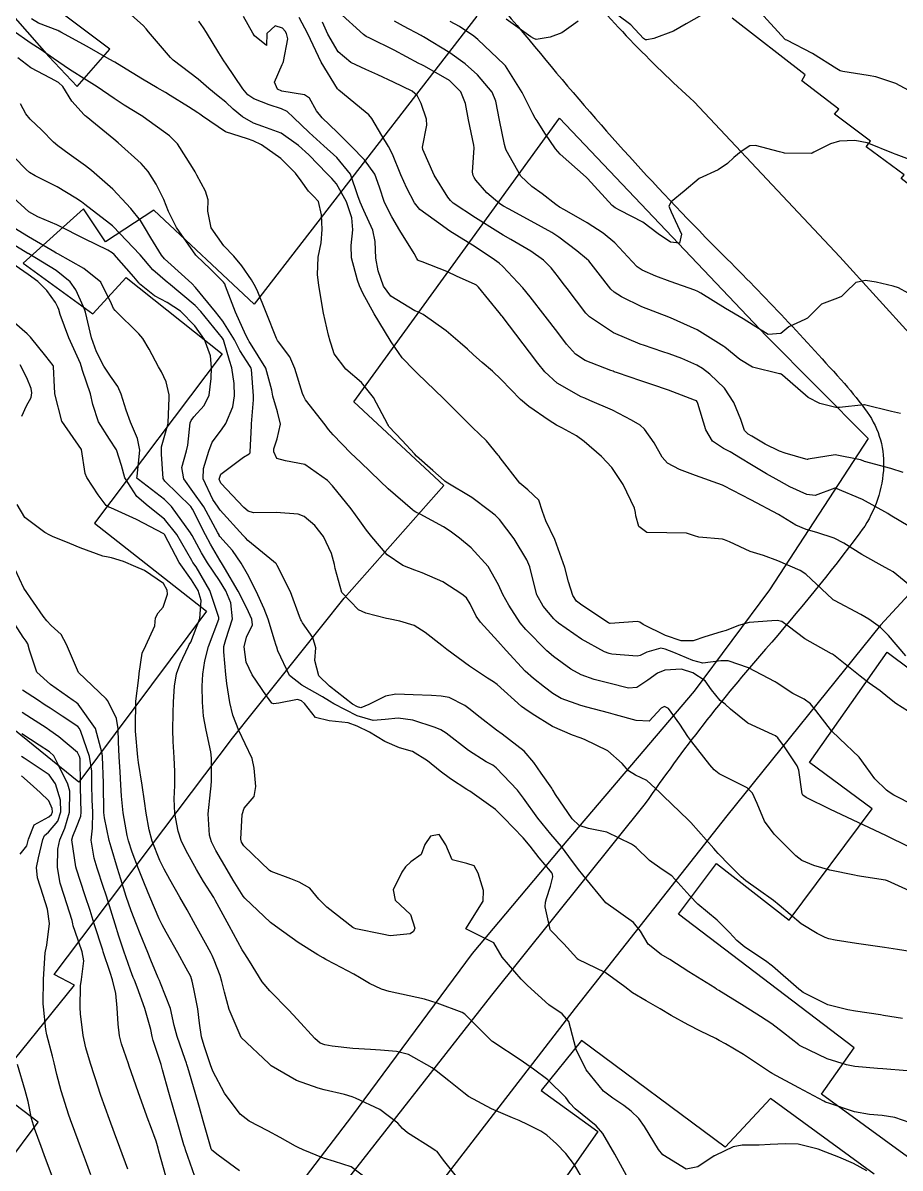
# Model space of a CAD drawing. Header units: metres. Extents: x 318500 to 325275, y 7408834 to 7428799.
# Drawn here: x 320284.4 to 320347.3, y 7410815.5 to 7410897.6 of the extents above; entities that cross this region are included whole.
import ezdxf

# ---------------------------------------------------------------- set-up
doc = ezdxf.new("R2010")
doc.units = ezdxf.units.M
doc.header["$MEASUREMENT"] = 0
for name, color, linetype in [('Curvas de Nivel 1m', 11, 'Continuous'), ('Curvas de Nivel 5m', 15, 'Continuous'), ('Edificações', 30, 'Continuous'), ('Vias Primárias', 230, 'Continuous')]:
    doc.layers.add(name, color=color, linetype=linetype)

msp = doc.modelspace()

# ---------------------------------------------------------------- linework, layer by layer
at = {"layer": 'Curvas de Nivel 1m', "flags": 128}
for points, elevation in [([(320347.894, 7410848.178), (320346.985, 7410848.761), (320346.42, 7410849.217), (320345.873, 7410849.657), (320345.08, 7410850.22), (320344.437, 7410850.721), (320342.525, 7410852.249), (320342.461, 7410852.287), (320342.391, 7410852.321), (320340.477, 7410853.398), (320339.29, 7410854.298), (320338.818, 7410854.63), (320338.494, 7410854.698), (320338.115, 7410854.692), (320336.492, 7410854.569), (320335.717, 7410854.342), (320334.847, 7410853.992), (320334.483, 7410853.895), (320333.314, 7410853.541), (320332.473, 7410853.259), (320331.617, 7410853.254), (320330.478, 7410853.637), (320328.89, 7410854.434), (320328.653, 7410854.599), (320328.492, 7410854.646), (320326.519, 7410854.498), (320326.49, 7410854.5), (320326.416, 7410854.545), (320324.503, 7410855.801), (320324.117, 7410856.107), (320323.839, 7410856.5), (320323.548, 7410857.481), (320323.264, 7410858.509), (320322.57, 7410860.52), (320321.907, 7410861.854), (320321.681, 7410862.534), (320321.406, 7410863.342), (320320.613, 7410864.072), (320320.047, 7410864.556), (320318.647, 7410866.379), (320318.568, 7410866.491), (320318.502, 7410866.572), (320317.656, 7410867.581), (320316.669, 7410868.545), (320316.641, 7410868.572), (320316.609, 7410868.601), (320314.698, 7410870.512), (320314.575, 7410870.631), (320312.727, 7410872.427), (320312.474, 7410872.654), (320311.609, 7410873.537), (320310.837, 7410874.679), (320310.752, 7410874.82), (320309.61, 7410876.698), (320308.802, 7410878.168), (320308.551, 7410878.713), (320308.408, 7410879.121), (320307.992, 7410880.718), (320307.96, 7410881.602), (320308.077, 7410882.718), (320308.02, 7410883.571), (320307.638, 7410884.723), (320306.903, 7410886.005), (320306.57, 7410886.398), (320306.248, 7410886.74), (320304.93, 7410888.086), (320304.188, 7410888.771), (320302.953, 7410889.65), (320301.627, 7410890.137), (320300.963, 7410890.366), (320300.175, 7410890.822), (320299.513, 7410891.369), (320298.98, 7410891.874), (320298.443, 7410892.307), (320297.769, 7410892.858), (320297, 7410893.53), (320295.215, 7410894.888), (320295.023, 7410895.062), (320293.451, 7410896.914), (320293.265, 7410897.129), (320293.055, 7410897.379), (320292.233, 7410898.104)], 774), ([(320348.519, 7410856.781), (320346.795, 7410858.196), (320346.542, 7410858.354), (320346.232, 7410858.518), (320344.558, 7410859.436), (320343.264, 7410860.243), (320342.574, 7410860.612), (320341.334, 7410861.025), (320340.579, 7410861.23), (320339.841, 7410861.549), (320338.59, 7410862.31), (320336.605, 7410863.356), (320334.681, 7410864.359), (320334.62, 7410864.39), (320334.57, 7410864.412), (320332.631, 7410865.108), (320331.496, 7410865.543), (320330.644, 7410865.988), (320330.254, 7410866.416), (320329.682, 7410867.447), (320328.99, 7410868.435), (320328.674, 7410868.707), (320328.055, 7410869.074), (320326.69, 7410869.78), (320325.079, 7410870.486), (320324.702, 7410870.643), (320324.442, 7410870.756), (320322.718, 7410871.722), (320321.846, 7410872.533), (320321.349, 7410873.153), (320320.744, 7410873.946), (320320.281, 7410874.555), (320318.779, 7410876.524), (320318.742, 7410876.571), (320318.566, 7410876.791), (320317.092, 7410878.596), (320316.954, 7410878.74), (320316.812, 7410878.826), (320315.57, 7410879.371), (320314.821, 7410879.739), (320313.055, 7410880.421), (320312.828, 7410880.485), (320312.73, 7410880.552), (320312.671, 7410880.652), (320312.479, 7410881.012), (320311.449, 7410882.671), (320310.875, 7410883.655), (320310.361, 7410884.688), (320309.987, 7410885.78), (320309.66, 7410886.699), (320308.926, 7410887.747), (320307.969, 7410888.72), (320306.955, 7410889.711), (320305.888, 7410890.746), (320305.479, 7410891.256), (320304.984, 7410892.156), (320304.625, 7410892.404), (320302.989, 7410892.66), (320302.685, 7410892.793), (320302.477, 7410893.316), (320303.017, 7410894.58), (320303.096, 7410894.712), (320303.114, 7410894.789), (320303.426, 7410896.402), (320303.334, 7410896.786), (320303.236, 7410896.971), (320303.054, 7410897.17), (320302.51, 7410897.341), (320301.911, 7410896.801), (320301.905, 7410895.934), (320301.047, 7410896.633), (320300.918, 7410896.812), (320300.247, 7410898.007)], 776), ([(320347.891, 7410861.488), (320346.714, 7410862.198), (320346.591, 7410862.272), (320346.415, 7410862.38), (320344.607, 7410863.378), (320342.677, 7410864.191), (320342.619, 7410864.19), (320341.209, 7410863.673), (320340.612, 7410863.733), (320339.392, 7410864.298), (320338.626, 7410864.718), (320337.721, 7410865.231), (320336.643, 7410865.866), (320335.863, 7410866.342), (320335.112, 7410866.81), (320334.657, 7410867.049), (320333.864, 7410867.574), (320333.377, 7410868.379), (320332.817, 7410870.27), (320332.77, 7410870.389), (320332.701, 7410870.458), (320332.576, 7410870.517), (320330.712, 7410871.221), (320329.513, 7410871.633), (320328.722, 7410871.9), (320327.053, 7410872.465), (320326.808, 7410872.546), (320326.731, 7410872.575), (320326.57, 7410872.633), (320324.739, 7410873.353), (320324.048, 7410873.806), (320323.404, 7410874.51), (320322.762, 7410875.349), (320321.855, 7410876.534), (320320.801, 7410877.92), (320320.266, 7410878.555), (320318.825, 7410880.091), (320318.578, 7410880.324), (320318.246, 7410880.579), (320316.843, 7410881.492), (320315.044, 7410882.627), (320314.862, 7410882.75), (320314.501, 7410882.998), (320312.883, 7410884.177), (320312.506, 7410884.656), (320311.946, 7410885.71), (320311.524, 7410886.671), (320310.932, 7410888.133), (320310.65, 7410888.684), (320310.166, 7410889.478), (320309.437, 7410890.703), (320309.225, 7410890.959), (320308.975, 7410891.18), (320307.074, 7410892.729), (320306.992, 7410892.832), (320305.816, 7410894.748), (320305.044, 7410896.361), (320304.861, 7410896.763), (320304.226, 7410897.937)], 777), ([(320347.328, 7410869.553), (320346.692, 7410869.682), (320344.757, 7410870.172), (320344.699, 7410870.174), (320342.966, 7410869.977), (320342.696, 7410869.986), (320341.54, 7410870.267), (320340.706, 7410870.698), (320338.879, 7410872.308), (320338.79, 7410872.369), (320338.731, 7410872.383), (320338.649, 7410872.392), (320336.736, 7410872.884), (320335.814, 7410873.417), (320334.749, 7410874.305), (320334.717, 7410874.328), (320334.674, 7410874.361), (320332.767, 7410875.54), (320330.858, 7410876.409), (320330.78, 7410876.436), (320330.74, 7410876.451), (320328.791, 7410877.201), (320327.344, 7410877.92), (320326.807, 7410878.247), (320326.573, 7410878.472), (320325.669, 7410879.634), (320324.992, 7410880.488), (320324.832, 7410880.646), (320324.138, 7410881.203), (320322.855, 7410882.198), (320322.353, 7410882.528), (320320.872, 7410883.34), (320319.235, 7410884.216), (320318.888, 7410884.404), (320318.616, 7410884.574), (320317.684, 7410885.374), (320316.907, 7410886.289), (320316.774, 7410886.467), (320316.699, 7410886.603), (320316.667, 7410886.851), (320316.768, 7410888.603), (320316.754, 7410888.791), (320316.375, 7410890.609), (320316.157, 7410891.787), (320315.82, 7410892.618), (320315.002, 7410893.421), (320313.215, 7410894.45), (320313.018, 7410894.549), (320312.809, 7410894.653), (320311.034, 7410895.595), (320309.3, 7410896.452), (320309.048, 7410896.576), (320308.837, 7410896.712), (320307.066, 7410898.336)], 779), ([(320333.067, 7410898.12), (320331.975, 7410897.486), (320331.056, 7410896.968), (320329.646, 7410896.431), (320329.153, 7410896.334), (320329.049, 7410896.352), (320328.915, 7410896.442), (320328.008, 7410897.404), (320327.066, 7410898.098)], 782), ([(320348.909, 7410892.171), (320347.005, 7410893.216), (320345.556, 7410893.678), (320345.013, 7410893.78), (320343.193, 7410894.073), (320343.018, 7410894.114), (320342.761, 7410894.254), (320341.036, 7410895.36), (320339.194, 7410896.308), (320339.091, 7410896.35), (320339.051, 7410896.381), (320337.266, 7410898.328)], 782), ([(320347.979, 7410838.47), (320346.286, 7410839.287), (320344.3, 7410840.23), (320342.314, 7410841.163), (320340.573, 7410842.03), (320340.328, 7410842.176), (320340.274, 7410842.281), (320340.033, 7410843.971), (320339.915, 7410844.287), (320339.019, 7410845.651), (320338.546, 7410846.308), (320338.382, 7410846.433), (320338.168, 7410846.527), (320336.395, 7410847.358), (320335.146, 7410848.349), (320334.761, 7410848.702), (320334.416, 7410848.969), (320333.789, 7410849.735), (320333.324, 7410850.377), (320332.439, 7410850.966), (320331.63, 7410851.211), (320330.441, 7410851.16), (320329.911, 7410850.945), (320329.235, 7410850.428), (320328.425, 7410849.913), (320327.842, 7410849.867), (320326.427, 7410850.216), (320325.385, 7410850.48), (320324.435, 7410850.821), (320323.712, 7410851.23), (320322.454, 7410852.121), (320321.977, 7410852.527), (320320.483, 7410854.054), (320320.076, 7410854.554), (320319.252, 7410855.813), (320318.836, 7410856.567), (320318.52, 7410857.263), (320317.77, 7410858.582), (320316.56, 7410859.922), (320315.733, 7410860.613), (320315.068, 7410861.115), (320314.578, 7410861.436), (320312.902, 7410862.332), (320312.588, 7410862.479), (320312.487, 7410862.55), (320312.366, 7410862.653), (320310.612, 7410864.146), (320310.037, 7410864.689), (320308.64, 7410866.06), (320307.949, 7410866.717), (320306.663, 7410868.026), (320306.344, 7410868.412), (320306.094, 7410868.739), (320304.697, 7410870.542), (320304.569, 7410870.762), (320304.485, 7410870.982), (320303.92, 7410872.772), (320303.567, 7410873.606), (320302.749, 7410874.7), (320302.686, 7410874.791), (320302.616, 7410874.928), (320301.868, 7410876.799), (320301.218, 7410878.391), (320301.012, 7410878.808), (320300.813, 7410879.129), (320300.137, 7410880.134), (320299.558, 7410880.829), (320298.841, 7410881.581), (320297.939, 7410882.854), (320297.689, 7410884.046), (320297.706, 7410884.858), (320297.524, 7410885.488), (320296.908, 7410886.632), (320296.776, 7410886.871), (320296.59, 7410887.198), (320295.515, 7410888.884), (320294.948, 7410889.448), (320293.063, 7410890.825), (320292.97, 7410890.889), (320292.923, 7410890.921), (320291.705, 7410891.667), (320290.982, 7410892.133), (320289.762, 7410892.962), (320288.997, 7410893.449), (320287.784, 7410894.213), (320287.016, 7410894.73), (320286.631, 7410895.006), (320285.687, 7410895.677), (320285.03, 7410896.08), (320283.662, 7410897.044)], 772), ([(320348.319, 7410841.457), (320346.848, 7410842.192), (320346.528, 7410842.393), (320346.333, 7410842.548), (320345.485, 7410843.357), (320344.866, 7410844.222), (320344.36, 7410844.913), (320342.948, 7410846.244), (320342.388, 7410846.805), (320341.272, 7410848.267), (320340.885, 7410848.743), (320340.418, 7410849.064), (320339.613, 7410849.483), (320338.43, 7410850.264), (320338.36, 7410850.311), (320336.445, 7410851.325), (320334.977, 7410851.827), (320334.452, 7410851.82), (320333.175, 7410851.653), (320332.452, 7410851.851), (320331.091, 7410852.404), (320330.464, 7410852.657), (320330.147, 7410852.733), (320329.161, 7410852.429), (320328.684, 7410852.21), (320328.456, 7410852.147), (320326.638, 7410852.286), (320326.458, 7410852.334), (320326.115, 7410852.473), (320324.473, 7410853.373), (320322.83, 7410854.515), (320322.643, 7410854.669), (320322.493, 7410854.825), (320321.718, 7410855.748), (320321.276, 7410856.539), (320320.846, 7410858.235), (320320.766, 7410858.547), (320320.548, 7410859.06), (320319.647, 7410860.559), (320318.584, 7410861.959), (320318.273, 7410862.261), (320317.877, 7410862.581), (320316.604, 7410863.517), (320314.781, 7410864.628), (320314.683, 7410864.691), (320314.622, 7410864.743), (320313.809, 7410865.461), (320312.648, 7410866.5), (320312.497, 7410866.652), (320311.608, 7410867.615), (320310.67, 7410868.63), (320310.646, 7410868.656), (320310.633, 7410868.681), (320310.599, 7410868.753), (320309.569, 7410870.697), (320308.716, 7410871.764), (320307.577, 7410872.722), (320306.741, 7410873.84), (320306.529, 7410874.514), (320306.464, 7410874.734), (320306.336, 7410875.156), (320305.971, 7410876.742), (320305.818, 7410877.721), (320305.64, 7410878.748), (320305.557, 7410879.488), (320305.609, 7410880.748), (320305.803, 7410881.788), (320305.893, 7410882.745), (320305.839, 7410883.782), (320305.632, 7410884.749), (320305.263, 7410885.123), (320304.897, 7410885.491), (320304.377, 7410886.241), (320303.982, 7410886.774), (320302.926, 7410887.837), (320301.542, 7410888.804), (320300.944, 7410889.093), (320300.528, 7410889.235), (320298.954, 7410889.741), (320297.308, 7410890.865), (320297.116, 7410891.013), (320296.972, 7410891.115), (320296.308, 7410891.546), (320294.985, 7410892.355), (320294.647, 7410892.555), (320294.053, 7410892.904), (320292.999, 7410893.518), (320291.534, 7410894.42), (320291.017, 7410894.73), (320290.633, 7410894.954), (320289.034, 7410895.872), (320287.159, 7410896.887), (320287.049, 7410896.957), (320287.02, 7410896.971), (320286.952, 7410897.001), (320285.555, 7410897.53), (320285.052, 7410897.847)], 773), ([(320347.515, 7410865.309), (320346.641, 7410865.605), (320344.758, 7410866.119), (320344.649, 7410866.157), (320344.473, 7410866.232), (320342.653, 7410866.596), (320340.718, 7410866.279), (320340.67, 7410866.26), (320340.65, 7410866.258), (320340.557, 7410866.281), (320339.06, 7410866.71), (320338.655, 7410866.842), (320337.636, 7410867.344), (320336.666, 7410867.924), (320336.412, 7410868.078), (320336.154, 7410868.338), (320335.893, 7410869.131), (320335.389, 7410870.35), (320334.715, 7410871.362), (320333.661, 7410872.376), (320333.134, 7410872.784), (320332.736, 7410873.022), (320331.655, 7410873.486), (320330.744, 7410873.829), (320330.31, 7410873.981), (320328.913, 7410874.438), (320328.751, 7410874.494), (320328.677, 7410874.515), (320326.763, 7410875.344), (320325.038, 7410876.487), (320324.784, 7410876.744), (320323.434, 7410878.511), (320323.165, 7410878.867), (320322.818, 7410879.32), (320322.291, 7410879.995), (320321.752, 7410880.536), (320320.839, 7410881.18), (320319.401, 7410882.015), (320318.857, 7410882.338), (320318.467, 7410882.576), (320316.875, 7410883.578), (320315.283, 7410884.624), (320315.077, 7410884.812), (320314.894, 7410885.056), (320313.908, 7410886.64), (320313.099, 7410888.487), (320313.078, 7410888.649), (320313.377, 7410890.233), (320313.359, 7410890.646), (320312.981, 7410891.776), (320312.692, 7410892.36), (320312.344, 7410892.66), (320311, 7410893.315), (320309.879, 7410893.825), (320309.013, 7410894.216), (320307.946, 7410894.721), (320307.031, 7410895.481), (320306.293, 7410896.741), (320305.909, 7410897.598)], 778), ([(320348.929, 7410887.406), (320347.011, 7410888.127), (320346.939, 7410888.154), (320346.827, 7410888.202), (320344.951, 7410888.967), (320344.062, 7410889.13), (320342.952, 7410889.073), (320342.316, 7410888.893), (320341.109, 7410888.277), (320341.006, 7410888.212), (320340.939, 7410888.195), (320339.024, 7410888.223), (320338.939, 7410888.237), (320338.664, 7410888.313), (320336.947, 7410888.774), (320336.539, 7410888.743), (320335.902, 7410888.346), (320335.388, 7410887.898), (320334.927, 7410887.484), (320334.271, 7410887.019), (320332.91, 7410886.39), (320331.82, 7410885.482), (320330.893, 7410884.733), (320330.73, 7410884.412), (320330.884, 7410884.016), (320331.634, 7410882.402), (320331.496, 7410881.758), (320330.851, 7410881.832), (320329.954, 7410882.424), (320328.872, 7410883.264), (320327.249, 7410884.1), (320326.887, 7410884.3), (320326.668, 7410884.472), (320324.909, 7410886.401), (320324.863, 7410886.445), (320324.813, 7410886.491), (320322.934, 7410888.144), (320322.599, 7410888.525), (320321.854, 7410889.639), (320321.292, 7410890.545), (320321.153, 7410890.728), (320320.975, 7410891.037), (320320.213, 7410892.558), (320319.018, 7410894.469), (320318.931, 7410894.571), (320317.046, 7410896.363), (320316.756, 7410896.604), (320315.734, 7410897.297), (320315.06, 7410897.65)], 781), ([(320324.237, 7410897.678), (320323.053, 7410896.847), (320322.227, 7410896.532), (320321.22, 7410896.375), (320321.048, 7410896.426), (320320.831, 7410896.552), (320319.062, 7410897.815)], 782), ([(320348.235, 7410835.201), (320346.393, 7410836.053), (320346.249, 7410836.101), (320345.473, 7410836.212), (320344.396, 7410836.373), (320344.252, 7410836.402), (320344.025, 7410836.459), (320342.255, 7410836.8), (320341.125, 7410837.134), (320340.262, 7410837.511), (320339.822, 7410837.843), (320339.372, 7410838.293), (320338.286, 7410839.398), (320337.578, 7410840.317), (320337.052, 7410841.59), (320336.722, 7410842.326), (320336.334, 7410842.714), (320335.255, 7410843.262), (320334.344, 7410843.719), (320333.977, 7410843.996), (320333.662, 7410844.37), (320332.374, 7410846.022), (320332.091, 7410846.393), (320331.522, 7410847.27), (320330.714, 7410848.407), (320330.411, 7410848.546), (320330.175, 7410848.414), (320329.323, 7410847.499), (320328.396, 7410847.539), (320326.91, 7410847.955), (320326.404, 7410848.088), (320324.861, 7410848.485), (320324.411, 7410848.61), (320323.02, 7410849.115), (320322.419, 7410849.468), (320321.826, 7410849.931), (320321.04, 7410850.541), (320320.438, 7410851.085), (320319.072, 7410852.564), (320318.47, 7410853.221), (320317.222, 7410854.589), (320316.93, 7410855.029), (320316.503, 7410855.901), (320316.226, 7410856.323), (320315.904, 7410856.609), (320314.523, 7410857.473), (320313.06, 7410858.117), (320312.535, 7410858.312), (320311.661, 7410858.663), (320310.551, 7410859.407), (320309.438, 7410860.697), (320309.068, 7410861.196), (320308.581, 7410861.855), (320307.952, 7410862.716), (320306.615, 7410864.369), (320306.261, 7410864.735), (320304.637, 7410865.905), (320303.258, 7410866.164), (320302.643, 7410866.324), (320302.419, 7410866.792), (320302.417, 7410867.027), (320302.66, 7410867.743), (320302.89, 7410868.787), (320302.683, 7410869.681), (320302.349, 7410870.794), (320302.28, 7410871.221), (320301.841, 7410872.799), (320300.748, 7410874.581), (320300.658, 7410874.721), (320300.606, 7410874.812), (320300.411, 7410875.159), (320299.668, 7410876.827), (320298.962, 7410878.683), (320298.906, 7410878.839), (320298.871, 7410878.9), (320298.811, 7410878.97), (320297.873, 7410879.907), (320296.86, 7410880.87), (320296.83, 7410880.903), (320295.435, 7410882.884), (320294.877, 7410884.041), (320294.536, 7410884.895), (320293.982, 7410885.985), (320293.413, 7410886.912), (320292.918, 7410887.478), (320291.261, 7410888.945), (320290.944, 7410889.208), (320289.635, 7410890.288), (320288.968, 7410890.832), (320288.895, 7410890.897), (320288.819, 7410890.972), (320287.944, 7410891.955), (320287.289, 7410892.996), (320286.994, 7410893.28), (320286.412, 7410893.595), (320285.009, 7410894.324), (320284.071, 7410895.039)], 771), ([(320347.485, 7410826.179), (320346.113, 7410826.395), (320345.886, 7410826.431), (320344.117, 7410826.705), (320343.566, 7410826.788), (320342.124, 7410827.167), (320340.363, 7410828.05), (320340.139, 7410828.196), (320340.036, 7410828.282), (320338.164, 7410829.928), (320337.65, 7410830.315), (320336.18, 7410831.283), (320335.603, 7410831.757), (320335.069, 7410832.347), (320334.203, 7410833.223), (320332.816, 7410834.381), (320332.229, 7410834.977), (320330.936, 7410836.403), (320330.255, 7410836.868), (320329.339, 7410837.502), (320328.378, 7410838.438), (320328.271, 7410838.528), (320328.05, 7410838.667), (320326.286, 7410839.542), (320324.969, 7410839.804), (320324.293, 7410840.011), (320323.792, 7410840.498), (320322.609, 7410842.233), (320322.447, 7410842.518), (320322.403, 7410842.591), (320322.332, 7410842.68), (320321.58, 7410843.769), (320321.058, 7410844.539), (320320.362, 7410845.335), (320318.784, 7410846.566), (320318.384, 7410846.859), (320317.22, 7410847.765), (320316.407, 7410848.403), (320316.119, 7410848.604), (320314.979, 7410849.185), (320314.417, 7410849.296), (320313.726, 7410849.327), (320312.417, 7410849.388), (320311.169, 7410849.421), (320310.416, 7410849.285), (320309.233, 7410848.698), (320308.655, 7410848.458), (320308.407, 7410848.51), (320308.068, 7410848.713), (320306.419, 7410850.005), (320305.649, 7410850.742), (320305.359, 7410851.833), (320305.427, 7410852.745), (320305.205, 7410853.483), (320304.478, 7410854.544), (320304.393, 7410854.675), (320304.347, 7410854.762), (320304.251, 7410854.996), (320303.618, 7410856.773), (320302.667, 7410858.659), (320302.581, 7410858.789), (320302.541, 7410858.829), (320302.404, 7410858.928), (320300.556, 7410860.447), (320300.382, 7410860.637), (320300.228, 7410860.815), (320298.587, 7410862.623), (320298.424, 7410862.842), (320298.062, 7410863.384), (320297.359, 7410864.859), (320297.387, 7410865.618), (320297.767, 7410866.853), (320298.008, 7410867.491), (320298.663, 7410868.376), (320298.981, 7410868.835), (320299.48, 7410870.036), (320299.593, 7410870.827), (320299.578, 7410871.692), (320299.401, 7410872.83), (320299.245, 7410873.349), (320298.81, 7410874.839), (320298.752, 7410874.956), (320297.189, 7410876.864), (320296.786, 7410877.283), (320294.881, 7410878.889), (320294.811, 7410878.945), (320293.755, 7410879.847), (320292.845, 7410880.92), (320292.83, 7410880.942), (320290.913, 7410882.949), (320290.886, 7410882.975), (320290.861, 7410883.001), (320290.636, 7410883.179), (320288.876, 7410884.542), (320288.628, 7410884.724), (320288.244, 7410884.98), (320286.892, 7410885.81), (320285.326, 7410886.601), (320284.907, 7410886.828), (320284.672, 7410887.032), (320282.937, 7410888.833)], 769), ([(320347.815, 7410822.422), (320346.066, 7410822.567), (320345.671, 7410822.6), (320344.068, 7410822.745), (320343.457, 7410822.849), (320342.076, 7410823.293), (320340.151, 7410824.217), (320340.09, 7410824.251), (320340.048, 7410824.281), (320338.95, 7410825.149), (320338.105, 7410825.782), (320337.302, 7410826.318), (320336.121, 7410827.061), (320334.314, 7410828.181), (320334.139, 7410828.289), (320334.018, 7410828.362), (320332.157, 7410829.523), (320330.797, 7410830.404), (320330.174, 7410830.773), (320329.25, 7410831.493), (320328.693, 7410832.432), (320328.199, 7410833.063), (320326.22, 7410834.47), (320324.565, 7410836.487), (320324.254, 7410836.858), (320323.556, 7410837.794), (320323.029, 7410838.509), (320322.283, 7410839.4), (320321.34, 7410840.534), (320320.321, 7410841.972), (320319.879, 7410842.555), (320318.346, 7410844.157), (320318.106, 7410844.332), (320317.63, 7410844.581), (320316.362, 7410845.399), (320314.772, 7410846.624), (320314.384, 7410846.872), (320313.976, 7410847.045), (320312.394, 7410847.57), (320311.343, 7410847.719), (320310.394, 7410847.607), (320309.542, 7410847.544), (320308.397, 7410847.866), (320306.733, 7410848.727), (320306.403, 7410848.935), (320305.915, 7410849.23), (320304.42, 7410850.068), (320303.541, 7410850.773), (320302.699, 7410852.544), (320302.641, 7410852.787), (320302.592, 7410852.919), (320302.465, 7410853.292), (320302.025, 7410854.795), (320301.739, 7410855.549), (320301.167, 7410856.803), (320300.528, 7410858.026), (320300.089, 7410858.817), (320299.459, 7410859.737), (320298.559, 7410860.74), (320298.515, 7410860.796), (320298.494, 7410860.841), (320298.418, 7410860.986), (320297.394, 7410862.858), (320296.606, 7410863.965), (320295.98, 7410864.876), (320295.832, 7410865.674), (320296.155, 7410866.875), (320296.248, 7410867.272), (320296.437, 7410868.872), (320296.486, 7410869.058), (320296.677, 7410869.317), (320297.421, 7410870.127), (320297.784, 7410870.854), (320297.919, 7410872.058), (320297.961, 7410872.851), (320297.89, 7410873.695), (320297.442, 7410874.86), (320296.764, 7410875.827), (320295.728, 7410876.881), (320294.789, 7410877.511), (320293.873, 7410877.981), (320292.799, 7410878.855), (320292.77, 7410878.89), (320292.742, 7410878.921), (320292.396, 7410879.337), (320290.973, 7410880.948), (320290.832, 7410881.076), (320290.531, 7410881.257), (320288.847, 7410882.082), (320287.004, 7410882.998), (320286.913, 7410883.051), (320286.861, 7410883.079), (320285.502, 7410883.656), (320284.87, 7410884.017), (320283.744, 7410885.041)], 768), ([(320348.015, 7410818.704), (320346.916, 7410819.083), (320346.02, 7410819.228), (320345.099, 7410819.292), (320344.022, 7410819.475), (320342.183, 7410820.094), (320342.029, 7410820.155), (320341.962, 7410820.184), (320341.83, 7410820.253), (320340.044, 7410821.193), (320338.125, 7410822.243), (320338.06, 7410822.279), (320338.015, 7410822.31), (320336.079, 7410823.606), (320334.801, 7410824.349), (320334.345, 7410824.609), (320334.094, 7410824.745), (320332.994, 7410825.271), (320332.103, 7410825.725), (320330.891, 7410826.402), (320330.117, 7410826.857), (320329.112, 7410827.438), (320328.134, 7410828.021), (320327.567, 7410828.449), (320326.155, 7410829.467), (320324.242, 7410830.416), (320324.169, 7410830.454), (320324.126, 7410830.491), (320323.203, 7410831.527), (320322.249, 7410832.519), (320322.227, 7410832.556), (320322.192, 7410832.669), (320321.874, 7410834.185), (320321.893, 7410834.525), (320321.961, 7410834.787), (320322.237, 7410835.663), (320322.422, 7410836.343), (320322.398, 7410836.518), (320322.346, 7410836.613), (320322.252, 7410836.734), (320321.428, 7410837.699), (320320.788, 7410838.542), (320320.279, 7410839.127), (320318.916, 7410840.564), (320318.309, 7410841.164), (320316.463, 7410842.463), (320316.329, 7410842.547), (320316.25, 7410842.601), (320315.074, 7410843.356), (320314.343, 7410843.902), (320313.423, 7410844.639), (320312.36, 7410845.306), (320311.437, 7410845.591), (320310.37, 7410846.032), (320309.286, 7410846.696), (320308.386, 7410847.139), (320307.738, 7410847.365), (320306.388, 7410847.519), (320305.413, 7410847.767), (320304.623, 7410848.757), (320304.403, 7410848.948), (320304.112, 7410849.057), (320302.769, 7410848.784), (320302.399, 7410848.726), (320302.27, 7410848.791), (320301.888, 7410849.315), (320300.877, 7410850.806), (320300.444, 7410851.73), (320300.295, 7410852.812), (320300.467, 7410853.515), (320300.889, 7410854.393), (320300.835, 7410854.806), (320300.492, 7410855.59), (320299.864, 7410856.82), (320298.879, 7410858.49), (320298.68, 7410858.838), (320298.623, 7410858.921), (320298.542, 7410859.042), (320297.88, 7410860.177), (320297.518, 7410860.856), (320296.587, 7410862.69), (320296.463, 7410862.871), (320294.617, 7410864.698), (320294.491, 7410864.892), (320294.382, 7410866.638), (320294.37, 7410866.894), (320294.372, 7410867.166), (320294.659, 7410868.171), (320294.822, 7410868.735), (320294.838, 7410868.888), (320294.915, 7410870.669), (320294.915, 7410870.888), (320294.709, 7410871.828), (320294.366, 7410872.545), (320294.168, 7410872.898), (320293.477, 7410874.171), (320293.032, 7410874.916), (320292.755, 7410875.267), (320291.041, 7410876.946), (320290.924, 7410877.09), (320290.785, 7410877.405), (320290.026, 7410878.958), (320288.815, 7410879.956), (320286.947, 7410880.998), (320286.831, 7410881.057), (320286.72, 7410881.113), (320284.848, 7410882.205), (320283.482, 7410883.044)], 767), ([(320344.926, 7410815.255), (320343.973, 7410815.773), (320342.918, 7410816.241), (320341.985, 7410816.603), (320341.432, 7410816.815), (320339.993, 7410817.176), (320339.089, 7410817.198), (320337.992, 7410817.131), (320337.212, 7410817.097), (320335.991, 7410817.084), (320335.347, 7410816.982), (320334.045, 7410816.359), (320334.001, 7410816.338), (320333.98, 7410816.33), (320332.803, 7410815.541), (320331.965, 7410815.362), (320330.303, 7410816.407), (320329.986, 7410816.784), (320328.993, 7410818.425), (320328.581, 7410818.997), (320328.021, 7410819.524), (320327.507, 7410819.93), (320326.712, 7410820.46), (320326.038, 7410820.976), (320324.796, 7410822.483), (320324.082, 7410823.944), (320323.934, 7410824.492), (320323.559, 7410825.952), (320323.075, 7410826.506), (320322.12, 7410827.16), (320320.609, 7410828.543), (320320.147, 7410828.986), (320318.774, 7410830.564), (320318.176, 7410831.604), (320316.19, 7410832.6), (320317.42, 7410834.582), (320317.454, 7410835.359), (320317.067, 7410836.588), (320316.784, 7410837.12), (320316.257, 7410837.279), (320315.192, 7410837.549), (320314.745, 7410838.623), (320314.281, 7410839.374), (320313.656, 7410839.259), (320313.245, 7410838.64), (320312.982, 7410837.924), (320312.251, 7410837.399), (320311.852, 7410837.05), (320311.584, 7410836.66), (320310.969, 7410835.41), (320311.118, 7410834.667), (320312.205, 7410833.625), (320312.519, 7410832.647), (320312.421, 7410832.414), (320312.184, 7410832.252), (320310.755, 7410832.098), (320310.183, 7410832.224), (320308.292, 7410832.605), (320308.189, 7410832.646), (320308.086, 7410832.711), (320306.211, 7410834.159), (320305.642, 7410834.739), (320305.005, 7410835.525), (320304.232, 7410835.943), (320303.645, 7410836.18), (320302.239, 7410836.715), (320302.118, 7410836.791), (320300.266, 7410838.549), (320300.103, 7410838.813), (320300.055, 7410839.031), (320300.142, 7410840.812), (320300.304, 7410841.249), (320301.023, 7410842.093), (320301.127, 7410842.802), (320301.019, 7410844.124), (320300.864, 7410844.805), (320300.366, 7410845.862), (320299.919, 7410846.817), (320299.49, 7410847.922), (320299.263, 7410848.827), (320299.059, 7410850.192), (320298.982, 7410850.832), (320298.828, 7410852.461), (320298.836, 7410852.834), (320298.986, 7410853.353), (320299.454, 7410854.825), (320299.349, 7410855.976), (320298.979, 7410856.833), (320298.521, 7410857.586), (320297.662, 7410858.853), (320297.239, 7410859.552), (320296.559, 7410860.815), (320296.527, 7410860.87), (320296.448, 7410860.985), (320295.095, 7410862.885), (320294.598, 7410863.392), (320292.712, 7410864.825), (320292.62, 7410864.897), (320292.609, 7410864.92), (320292.621, 7410865.052), (320292.811, 7410866.917), (320292.653, 7410867.77), (320292.146, 7410868.928), (320291.838, 7410869.778), (320291.485, 7410870.938), (320291.249, 7410871.485), (320290.713, 7410872.216), (320290.231, 7410872.955), (320289.714, 7410873.982), (320289.353, 7410874.964), (320288.933, 7410876.813), (320288.885, 7410876.969), (320288.782, 7410877.2), (320288.222, 7410878.406), (320287.823, 7410878.985), (320286.812, 7410879.807), (320284.865, 7410880.994), (320284.83, 7410881.016), (320284.801, 7410881.03), (320282.848, 7410882.228)], 766), ([(320324.652, 7410814.483), (320323.968, 7410815.678), (320323.343, 7410816.5), (320322.672, 7410817.192), (320321.993, 7410817.804), (320321.558, 7410818.089), (320320.655, 7410818.54), (320320.005, 7410818.853), (320319.518, 7410819.045), (320318.017, 7410819.69), (320316.379, 7410820.595), (320316.034, 7410820.841), (320314.964, 7410821.699), (320314.057, 7410822.42), (320313.767, 7410822.633), (320312.069, 7410823.59), (320311.224, 7410823.815), (320310.072, 7410823.915), (320309.345, 7410823.964), (320308.073, 7410824.025), (320306.612, 7410824.187), (320306.076, 7410824.283), (320305.752, 7410824.41), (320305.37, 7410824.741), (320304.101, 7410826.133), (320303.492, 7410826.769), (320302.13, 7410828.149), (320301.58, 7410828.796), (320300.675, 7410830.285), (320300.339, 7410830.808), (320300.164, 7410831.094), (320299.215, 7410832.825), (320298.217, 7410834.666), (320298.115, 7410834.842), (320297.385, 7410836.006), (320296.891, 7410836.86), (320296.257, 7410837.98), (320295.799, 7410838.875), (320295.559, 7410839.599), (320295.328, 7410840.88), (320295.277, 7410841.914), (320295.332, 7410842.88), (320295.335, 7410843.88), (320295.277, 7410844.881), (320295.206, 7410846.043), (320295.188, 7410846.882), (320295.203, 7410848.071), (320295.228, 7410848.882), (320295.302, 7410849.996), (320295.443, 7410850.88), (320295.711, 7410851.607), (320296.298, 7410852.872), (320296.354, 7410852.978), (320296.463, 7410853.159), (320297.117, 7410854.86), (320297.218, 7410856.14), (320297.004, 7410856.863), (320296.521, 7410857.635), (320295.647, 7410858.879), (320294.58, 7410860.869), (320294.568, 7410860.89), (320294.534, 7410860.916), (320292.575, 7410861.94), (320290.752, 7410862.783), (320290.588, 7410862.847), (320290.41, 7410862.952), (320289.829, 7410863.731), (320289.009, 7410864.966), (320288.903, 7410865.248), (320288.64, 7410866.97), (320287.222, 7410868.992), (320286.731, 7410870.968), (320286.726, 7410871), (320286.724, 7410871.023), (320286.704, 7410871.45), (320286.641, 7410872.923), (320286.613, 7410873.002), (320286.073, 7410873.666), (320284.984, 7410875.026), (320284.753, 7410875.254), (320283.298, 7410876.519)], 764), ([(320284.356, 7410869.352), (320284.686, 7410870.094), (320285.029, 7410870.691), (320285.088, 7410871.024), (320285.03, 7410871.352), (320284.711, 7410872.116), (320284.245, 7410873.035)], 763), ([(320315.692, 7410814.604), (320314.579, 7410816.012), (320314.116, 7410816.628), (320314.041, 7410816.689), (320313.981, 7410816.723), (320313.733, 7410816.882), (320311.993, 7410817.975), (320311.64, 7410818.299), (320311.309, 7410818.66), (320310.015, 7410819.653), (320308.265, 7410820.468), (320308.028, 7410820.551), (320307.479, 7410820.716), (320306.035, 7410821.073), (320305.6, 7410821.173), (320304.045, 7410821.731), (320302.228, 7410822.787), (320302.138, 7410822.866), (320302.062, 7410822.948), (320300.08, 7410824.81), (320299.232, 7410826.823), (320298.885, 7410828.073), (320298.699, 7410828.832), (320298.568, 7410829.258), (320298.155, 7410830.362), (320298.014, 7410830.698), (320297.941, 7410830.843), (320297.65, 7410831.365), (320296.816, 7410832.861), (320296.206, 7410833.955), (320295.69, 7410834.875), (320294.976, 7410836.14), (320294.555, 7410836.887), (320294.249, 7410837.499), (320293.703, 7410838.899), (320293.479, 7410839.705), (320293.269, 7410840.905), (320293.16, 7410841.759), (320292.993, 7410842.91), (320292.725, 7410844.534), (320292.681, 7410844.915), (320292.519, 7410846.777), (320292.512, 7410846.918), (320292.513, 7410847.049), (320292.535, 7410848.918), (320292.75, 7410850.591), (320292.775, 7410850.915), (320292.99, 7410852.373), (320293.248, 7410852.908), (320293.904, 7410854.328), (320293.937, 7410854.898), (320294.131, 7410855.25), (320294.492, 7410855.676), (320294.806, 7410856.586), (320294.776, 7410856.887), (320294.517, 7410857.351), (320293.15, 7410858.291), (320292.535, 7410858.565), (320291.653, 7410858.933), (320290.797, 7410859.201), (320290.543, 7410859.244), (320290.17, 7410859.327), (320288.549, 7410859.908), (320287.801, 7410860.23), (320286.557, 7410860.725), (320286.373, 7410860.817), (320286.02, 7410861.008), (320284.576, 7410862.094), (320284.032, 7410863.036)], 763), ([(320309.053, 7410814.693), (320307.962, 7410815.529), (320306.777, 7410815.913), (320305.971, 7410816.153), (320304.523, 7410816.752), (320304.156, 7410816.932), (320303.983, 7410817.034), (320302.866, 7410817.654), (320301.993, 7410818.112), (320300.649, 7410818.804), (320300.008, 7410819.325), (320298.879, 7410820.827), (320298.053, 7410822.4), (320297.881, 7410822.843), (320297.428, 7410824.204), (320297.247, 7410824.852), (320297.105, 7410825.844), (320296.97, 7410826.857), (320296.698, 7410828.295), (320296.579, 7410828.863), (320296.466, 7410829.188), (320296.149, 7410829.786), (320295.533, 7410830.876), (320294.7, 7410832.367), (320294.41, 7410832.888), (320294.196, 7410833.32), (320293.531, 7410834.9), (320293.15, 7410835.827), (320292.715, 7410836.913), (320292.258, 7410838.099), (320291.997, 7410838.924), (320291.91, 7410839.291), (320291.632, 7410840.93), (320291.497, 7410842.117), (320291.453, 7410842.933), (320291.417, 7410843.851), (320291.345, 7410844.935), (320291.301, 7410846.001), (320291.274, 7410846.937), (320291.142, 7410847.693), (320290.522, 7410848.948), (320290.402, 7410849.104), (320288.43, 7410850.97), (320287.569, 7410852.983), (320287.176, 7410853.698), (320286.474, 7410854.352), (320286.145, 7410854.674), (320285.898, 7410855.009), (320284.51, 7410857.03), (320283.574, 7410859.04)], 762), ([(320299.957, 7410815.262), (320298.424, 7410816.382), (320297.978, 7410816.734), (320297.928, 7410816.841), (320297.492, 7410818.345), (320297.346, 7410818.85), (320297.083, 7410819.785), (320296.777, 7410820.859), (320296.258, 7410822.666), (320296.195, 7410822.868), (320296.159, 7410822.966), (320296.064, 7410823.224), (320295.485, 7410824.876), (320295.291, 7410825.68), (320295.01, 7410826.881), (320294.307, 7410828.719), (320294.229, 7410828.889), (320294.142, 7410829.085), (320293.608, 7410830.352), (320293.385, 7410830.902), (320292.848, 7410832.242), (320292.578, 7410832.914), (320292.205, 7410833.892), (320291.848, 7410834.926), (320291.455, 7410836.155), (320291.213, 7410836.935), (320290.754, 7410838.451), (320290.624, 7410838.945), (320290.294, 7410840.57), (320290.244, 7410840.951), (320290.24, 7410841.011), (320290.22, 7410842.951), (320290.219, 7410843.054), (320290.145, 7410844.952), (320290.129, 7410845.177), (320289.633, 7410846.957), (320288.397, 7410848.702), (320288.252, 7410848.826), (320288.037, 7410848.975), (320286.417, 7410850.123), (320285.446, 7410851.015), (320284.903, 7410852.573), (320284.794, 7410853.025), (320284.668, 7410853.233), (320284.465, 7410853.515), (320283.488, 7410855.04)], 761), ([(320294.674, 7410814.883), (320294.192, 7410816.672), (320294.137, 7410816.888), (320293.985, 7410817.377), (320293.579, 7410818.48), (320293.427, 7410818.899), (320293.082, 7410819.836), (320292.693, 7410820.91), (320292.058, 7410822.76), (320292.005, 7410822.921), (320291.507, 7410824.361), (320291.369, 7410824.931), (320291.255, 7410825.771), (320291.185, 7410826.934), (320291.101, 7410827.959), (320290.864, 7410828.939), (320290.688, 7410829.484), (320290.203, 7410830.949), (320290.195, 7410830.984), (320290.162, 7410831.075), (320289.555, 7410832.956), (320289.25, 7410833.914), (320288.912, 7410834.963), (320288.266, 7410836.943), (320288.254, 7410836.97), (320288.241, 7410837.037), (320287.953, 7410838.975), (320288.006, 7410839.242), (320288.284, 7410839.901), (320288.589, 7410840.673), (320288.623, 7410840.967), (320288.557, 7410842.729), (320288.556, 7410842.968), (320288.534, 7410844.782), (320288.507, 7410844.968), (320288.354, 7410845.247), (320287.003, 7410846.358), (320286.377, 7410846.816), (320286.106, 7410847.004), (320285.053, 7410847.686), (320284.391, 7410848.125)], 759), ([(320291.957, 7410815.367), (320291.388, 7410816.929), (320291.011, 7410817.956), (320290.65, 7410818.94), (320290.026, 7410820.656), (320289.925, 7410820.951), (320289.873, 7410821.111), (320289.286, 7410822.958), (320288.95, 7410824.082), (320288.755, 7410824.963), (320288.568, 7410826.5), (320288.548, 7410826.966), (320288.573, 7410828.526), (320288.634, 7410828.965), (320288.813, 7410830.304), (320288.693, 7410830.965), (320288.182, 7410832.415), (320288.037, 7410832.821), (320288.012, 7410832.973), (320287.966, 7410833.2), (320287.399, 7410834.982), (320287.109, 7410835.867), (320286.908, 7410836.99), (320286.938, 7410838.312), (320287.084, 7410838.988), (320287.442, 7410839.823), (320287.784, 7410840.978), (320287.804, 7410842.467), (320287.659, 7410842.98), (320286.955, 7410844.376), (320286.644, 7410844.996), (320286.354, 7410845.285), (320285.602, 7410845.771), (320284.373, 7410846.574)], 758), ([(320289.302, 7410814.956), (320288.919, 7410816.008), (320288.572, 7410816.964), (320287.996, 7410818.529), (320287.876, 7410818.849), (320287.833, 7410818.973), (320287.739, 7410819.239), (320287.178, 7410820.983), (320286.88, 7410822.155), (320286.679, 7410822.991), (320286.549, 7410823.477), (320286.157, 7410824.999), (320286.086, 7410825.392), (320285.908, 7410827.003), (320285.894, 7410827.222), (320285.907, 7410829.003), (320286.035, 7410830.878), (320286.055, 7410831.002), (320286.166, 7410831.421), (320286.357, 7410832.997), (320286.205, 7410834.002), (320285.885, 7410835.005), (320285.475, 7410836.254), (320285.403, 7410837.013), (320285.567, 7410837.694), (320285.876, 7410839.006), (320285.992, 7410839.286), (320286.278, 7410839.541), (320286.949, 7410840.331), (320287.168, 7410840.987), (320287.145, 7410841.824), (320286.781, 7410842.993), (320286.33, 7410843.635), (320284.53, 7410844.844), (320284.349, 7410844.955)], 757), ([(320284.254, 7410837.95), (320284.727, 7410838.559), (320284.848, 7410839.021), (320285.244, 7410840.057), (320286.294, 7410840.632), (320286.488, 7410840.806), (320286.552, 7410840.996), (320286.541, 7410841.235), (320286.308, 7410841.772), (320285.676, 7410842.372), (320284.955, 7410843.02), (320284.328, 7410843.568)], 756), ([(320283.796, 7410803.407), (320284.659, 7410804.165), (320285.636, 7410805.003), (320285.822, 7410805.167), (320287.724, 7410806.972), (320287.777, 7410807.035), (320287.843, 7410807.154), (320288.399, 7410808.428), (320288.416, 7410808.965), (320287.983, 7410810.885), (320287.956, 7410810.969), (320287.902, 7410811.122), (320287.406, 7410812.468), (320287.215, 7410812.981), (320286.804, 7410814.12), (320286.485, 7410814.992), (320285.971, 7410816.404), (320285.754, 7410817.003), (320285.276, 7410818.294), (320285.065, 7410819.014), (320284.808, 7410820.228), (320284.611, 7410821.021), (320284.058, 7410822.877)], 756)]:
    msp.add_lwpolyline(points, dxfattribs=dict(at, elevation=elevation))
at = {"layer": 'Curvas de Nivel 5m', "flags": 128}
for points, elevation in [([(320347.721, 7410852.181), (320346.482, 7410853.645), (320345.892, 7410854.209), (320345.071, 7410854.797), (320344.499, 7410855.147), (320342.605, 7410856.153), (320342.51, 7410856.203), (320342.484, 7410856.225), (320342.452, 7410856.251), (320340.536, 7410858.026), (320340.132, 7410858.286), (320338.55, 7410858.995), (320337.514, 7410859.362), (320336.56, 7410859.647), (320335.065, 7410860.353), (320334.712, 7410860.499), (320334.572, 7410860.532), (320332.876, 7410860.688), (320332.574, 7410860.771), (320331.995, 7410860.976), (320330.576, 7410860.998), (320329.155, 7410861.01), (320328.58, 7410861.449), (320328.36, 7410862.215), (320328.35, 7410862.444), (320328.279, 7410862.761), (320327.464, 7410864.457), (320326.638, 7410865.681), (320325.892, 7410866.478), (320324.661, 7410867.551), (320324.106, 7410867.94), (320323.052, 7410868.514), (320322.673, 7410868.722), (320322.158, 7410869.048), (320320.692, 7410870.044), (320320.09, 7410870.556), (320318.721, 7410871.991), (320318.089, 7410872.58), (320317.353, 7410873.207), (320316.742, 7410873.75), (320316.294, 7410874.156), (320315.779, 7410874.615), (320314.763, 7410875.473), (320313.12, 7410876.647), (320312.782, 7410876.804), (320312.53, 7410876.907), (320310.799, 7410877.964), (320310.272, 7410878.688), (320309.904, 7410879.777), (320309.729, 7410880.697), (320309.675, 7410881.87), (320309.523, 7410882.7), (320308.881, 7410884.116), (320308.601, 7410884.713), (320308.447, 7410885.162), (320307.906, 7410886.72), (320306.928, 7410887.909), (320306.009, 7410888.744), (320304.954, 7410889.685), (320303.838, 7410890.777), (320303.384, 7410891.194), (320302.976, 7410891.384), (320302.095, 7410891.683), (320300.983, 7410892.109), (320300.567, 7410892.397), (320300.212, 7410892.822), (320299.016, 7410894.585), (320298.843, 7410894.843), (320298.476, 7410895.401), (320297.604, 7410896.862), (320297.391, 7410897.203), (320297.058, 7410897.68)], 775), ([(320347.882, 7410878.184), (320347.176, 7410878.557), (320346.815, 7410878.682), (320345.577, 7410878.978), (320344.819, 7410879.084), (320344.123, 7410878.931), (320343.401, 7410878.244), (320343.108, 7410877.944), (320342.804, 7410877.82), (320341.674, 7410877.39), (320340.783, 7410876.494), (320340.677, 7410876.386), (320340.466, 7410876.285), (320339.318, 7410875.755), (320338.765, 7410875.292), (320337.858, 7410875.225), (320336.773, 7410875.886), (320336.066, 7410876.341), (320334.791, 7410877.084), (320333.022, 7410878.171), (320332.809, 7410878.294), (320332.585, 7410878.392), (320330.816, 7410879.015), (320329.785, 7410879.391), (320328.824, 7410879.82), (320328.455, 7410880.074), (320328.09, 7410880.451), (320326.85, 7410881.779), (320326.025, 7410882.478), (320324.871, 7410883.222), (320323.256, 7410884.143), (320322.887, 7410884.349), (320322.624, 7410884.524), (320321.65, 7410885.291), (320320.903, 7410885.821), (320320.111, 7410886.558), (320319.072, 7410888.435), (320319.017, 7410888.569), (320318.944, 7410888.835), (320318.602, 7410890.576), (320318.341, 7410891.937), (320318.059, 7410892.584), (320317.008, 7410893.832), (320316.137, 7410894.613), (320315.032, 7410895.416), (320313.14, 7410896.558), (320313.049, 7410896.608), (320312.973, 7410896.651), (320311.712, 7410897.325), (320311.06, 7410897.687)], 780), ([(320348.178, 7410830.952), (320347.115, 7410831.121), (320346.181, 7410831.269), (320345.355, 7410831.386), (320344.183, 7410831.555), (320342.642, 7410831.789), (320342.186, 7410831.892), (320341.927, 7410831.994), (320341.352, 7410832.263), (320340.2, 7410832.955), (320338.625, 7410834.304), (320338.225, 7410834.644), (320337.163, 7410835.394), (320336.246, 7410836.039), (320335.905, 7410836.335), (320335.074, 7410837.164), (320334.266, 7410837.996), (320334.098, 7410838.192), (320333.953, 7410838.365), (320332.297, 7410840.22), (320332.137, 7410840.392), (320330.326, 7410842.136), (320330.066, 7410842.414), (320329.141, 7410843.231), (320328.342, 7410843.622), (320327.829, 7410843.931), (320327.381, 7410844.455), (320326.363, 7410845.368), (320324.679, 7410846.183), (320324.377, 7410846.292), (320323.816, 7410846.498), (320322.389, 7410847.118), (320320.932, 7410848.012), (320320.407, 7410848.379), (320320.181, 7410848.552), (320318.426, 7410850.125), (320318.171, 7410850.317), (320317.738, 7410850.58), (320316.442, 7410851.43), (320314.83, 7410852.624), (320314.464, 7410852.913), (320313.264, 7410853.856), (320312.485, 7410854.344), (320311.458, 7410854.665), (320310.632, 7410854.818), (320310.492, 7410854.848), (320309.02, 7410855.227), (320308.498, 7410855.467), (320307.304, 7410856.722), (320306.822, 7410858.44), (320306.776, 7410858.728), (320306.552, 7410859.505), (320305.983, 7410860.739), (320305.352, 7410861.523), (320304.584, 7410862.159), (320304.155, 7410862.336), (320302.587, 7410862.456), (320300.975, 7410862.417), (320300.586, 7410862.55), (320300.269, 7410862.815), (320298.616, 7410864.556), (320298.508, 7410864.842), (320298.624, 7410865.196), (320300.252, 7410866.423), (320300.648, 7410866.664), (320300.724, 7410866.734), (320300.735, 7410866.809), (320300.814, 7410868.663), (320300.83, 7410868.808), (320300.963, 7410870.54), (320300.958, 7410870.807), (320300.829, 7410872.709), (320300.803, 7410872.809), (320300.731, 7410872.925), (320299.995, 7410874.077), (320299.606, 7410874.827), (320298.77, 7410876.169), (320298.248, 7410876.848), (320296.806, 7410878.582), (320296.535, 7410878.873), (320294.825, 7410880.417), (320294.582, 7410880.65), (320294.381, 7410880.897), (320293.61, 7410882.147), (320293.165, 7410882.915), (320292.867, 7410883.39), (320292.185, 7410884.236), (320291.528, 7410884.94), (320291.226, 7410885.285), (320290.89, 7410885.639), (320289.349, 7410886.966), (320288.915, 7410887.313), (320287.761, 7410888.154), (320286.936, 7410888.745), (320286.626, 7410889.005), (320285.787, 7410889.856), (320284.956, 7410890.649), (320284.646, 7410891.033), (320284.258, 7410891.75)], 770), ([(320327.95, 7410814.44), (320326.858, 7410816.457), (320326.002, 7410817.927), (320325.53, 7410818.475), (320324.022, 7410819.71), (320323.642, 7410820.113), (320323.351, 7410820.5), (320322.049, 7410821.783), (320321.027, 7410822.535), (320320.07, 7410823.204), (320318.194, 7410824.454), (320318.08, 7410824.523), (320318.053, 7410824.544), (320318.023, 7410824.571), (320316.108, 7410826.49), (320315.92, 7410826.603), (320314.12, 7410827.284), (320313.211, 7410827.551), (320312.127, 7410827.796), (320310.695, 7410828.108), (320310.134, 7410828.278), (320309.281, 7410828.693), (320308.555, 7410829.115), (320308.146, 7410829.345), (320306.799, 7410830.078), (320306.157, 7410830.416), (320305.947, 7410830.522), (320305.574, 7410830.739), (320304.173, 7410831.627), (320302.533, 7410832.785), (320302.194, 7410833.065), (320300.336, 7410834.809), (320300.221, 7410834.954), (320299.516, 7410836.103), (320299.086, 7410836.827), (320298.261, 7410838.223), (320297.943, 7410838.845), (320297.814, 7410839.31), (320297.726, 7410840.849), (320297.893, 7410842.424), (320297.942, 7410842.846), (320297.948, 7410843.223), (320297.946, 7410844.846), (320297.899, 7410845.305), (320297.579, 7410846.852), (320297.39, 7410847.855), (320297.307, 7410848.856), (320297.275, 7410849.999), (320297.334, 7410850.856), (320297.487, 7410851.811), (320297.729, 7410852.851), (320298.48, 7410854.794), (320298.492, 7410854.84), (320298.481, 7410854.928), (320297.846, 7410856.85), (320296.848, 7410858.552), (320296.623, 7410858.869), (320296.591, 7410858.92), (320296.541, 7410859.013), (320295.466, 7410860.881), (320294.576, 7410861.983), (320293.405, 7410862.908), (320292.6, 7410863.588), (320291.754, 7410864.933), (320291.504, 7410865.813), (320291.145, 7410866.942), (320290.651, 7410867.707), (320289.857, 7410868.958), (320289.454, 7410870.197), (320289.273, 7410870.964), (320288.717, 7410872.635), (320288.634, 7410872.886), (320288.613, 7410872.972), (320288.555, 7410873.141), (320287.739, 7410874.985), (320287.11, 7410876.66), (320287.005, 7410876.997), (320286.951, 7410877.167), (320286.785, 7410877.519), (320286.151, 7410878.367), (320285.51, 7410879.019), (320284.807, 7410879.512), (320283.331, 7410880.536)], 765), ([(320296.766, 7410814.858), (320296.088, 7410816.759), (320296.056, 7410816.869), (320296.037, 7410816.925), (320295.983, 7410817.125), (320295.476, 7410818.875), (320295.267, 7410819.622), (320294.906, 7410820.881), (320294.454, 7410822.486), (320294.338, 7410822.887), (320294.069, 7410823.748), (320293.776, 7410824.594), (320293.696, 7410824.896), (320293.597, 7410825.388), (320293.176, 7410826.904), (320292.631, 7410828.414), (320292.425, 7410828.916), (320292.345, 7410829.12), (320292.147, 7410829.64), (320291.822, 7410830.59), (320291.708, 7410830.927), (320291.321, 7410832.076), (320291.047, 7410832.937), (320290.516, 7410834.644), (320290.42, 7410834.947), (320290.373, 7410835.099), (320290.226, 7410835.558), (320289.773, 7410836.955), (320289.537, 7410837.67), (320289.339, 7410838.959), (320289.423, 7410839.818), (320289.448, 7410840.959), (320289.405, 7410841.863), (320289.388, 7410842.959), (320289.379, 7410843.915), (320289.22, 7410844.961), (320288.588, 7410846.757), (320288.492, 7410846.969), (320288.381, 7410847.102), (320287.26, 7410847.858), (320286.394, 7410848.422), (320286.042, 7410848.651), (320285.485, 7410849.014), (320284.41, 7410849.711)], 760)]:
    msp.add_lwpolyline(points, dxfattribs=dict(at, elevation=elevation))
at = {"layer": 'Edificações'}
for points in [[(320344.495, 7410911.146), (320367.128, 7410887.969), (320358.004, 7410876.151), (320353.955, 7410879.311), (320354.234, 7410879.729), (320352.094, 7410881.496), (320352.373, 7410881.96), (320349.674, 7410883.912), (320350.038, 7410884.342), (320347.385, 7410886.387), (320347.587, 7410886.662), (320344.871, 7410888.678), (320345.192, 7410889.086), (320342.594, 7410891.01), (320342.915, 7410891.36), (320340.259, 7410893.401), (320340.492, 7410893.838), (320335.264, 7410897.899)], [(320281.627, 7410900.464), (320286.287, 7410895.147), (320288.333, 7410892.987), (320290.667, 7410895.67), (320287.034, 7410898.391)], [(320316.961, 7410898.042), (320301.005, 7410877.383), (320293.832, 7410884.117), (320290.37, 7410881.849), (320288.78, 7410884.23), (320284.466, 7410880.318), (320289.461, 7410876.69), (320291.845, 7410879.298), (320298.724, 7410873.837), (320289.581, 7410861.689), (320297.589, 7410855.387), (320288.449, 7410843.123), (320280.104, 7410849.87)], [(320280.868, 7410812.53), (320285.522, 7410818.753), (320282.215, 7410821.244), (320288.137, 7410828.575), (320286.687, 7410829.328), (320299.452, 7410846.262), (320307.464, 7410856.312), (320314.6, 7410864.382), (320308.157, 7410870.385), (320322.893, 7410890.728), (320337.706, 7410875.118), (320345.021, 7410867.749), (320337.941, 7410856.9), (320332.542, 7410849.638), (320323.43, 7410838.904), (320316.637, 7410830.837), (320307.986, 7410819.159), (320298.234, 7410806.386), (320288.191, 7410793.555), (320283.573, 7410787.463)], [(320352.333, 7410812.974), (320341.676, 7410820.755), (320344.005, 7410824.065), (320331.416, 7410833.662), (320334.148, 7410837.285), (320339.341, 7410833.215), (320345.295, 7410841.216), (320340.806, 7410844.534), (320346.373, 7410852.436), (320358.633, 7410843.286)], [(320345.449, 7410815.005), (320338.008, 7410820.451), (320334.763, 7410816.941), (320324.468, 7410824.598), (320321.569, 7410821.009), (320325.644, 7410818.077), (320320.08, 7410810.114)]]:
    msp.add_lwpolyline(points, dxfattribs=at)
at = {"layer": 'Vias Primárias'}
for points in [[(320229.088, 7411047.169), (320197.121, 7411013.722), (320184.937, 7411001.045, 0.000424), (320182.192, 7410998.185, 0.282297), (320181.417, 7410994.61, 0.146548), (320186.316, 7410987.858, 0.02269), (320203.689, 7410975.8, 0.033429), (320226.619, 7410963.436, 0.019763), (320249.844, 7410953.94, -0.042506), (320264.959, 7410946.942, -0.020641), (320276, 7410940.022, 0.016767), (320295.94, 7410927.309, -0.074367), (320312.834, 7410913.577, -0.01154), (320323.699, 7410901.108, 0.035728), (320332.537, 7410891.904), (320342.992, 7410880.779), (320348.183, 7410875.058, -0.005394), (320350.987, 7410871.9, 0.331212), (320355.879, 7410870.828), (320366.203, 7410883.115), (320371.797, 7410889.59)], [(320279.511, 7410931.202, -0.018271), (320292.978, 7410922.511, -0.039364), (320307.427, 7410910.626, -0.029097), (320321.522, 7410895.363, 0.024502), (320334.631, 7410880.903, -0.014818), (320343.309, 7410871.695, -0.026627), (320344.94, 7410869.649, -0.175999), (320346.104, 7410865.463, -0.142661), (320344.416, 7410860.985, -0.0187), (320337.66, 7410852.655, 0.028529), (320329.034, 7410841.58), (320318.028, 7410827.842), (320306.377, 7410812.995), (320296.241, 7410800.295), (320284.067, 7410785.032)], [(320374.295, 7410886.462), (320358.352, 7410867.855), (320345.89, 7410854.368), (320334.895, 7410840.7), (320324.015, 7410826.921), (320310.493, 7410809.376), (320300.29, 7410796.949), (320289.97, 7410784.065), (320276.41, 7410766.86, 0.097214), (320274.224, 7410762.595, 0.235323), (320275.014, 7410758.311, 0.063029), (320281.301, 7410751.834, 0.047129), (320289.82, 7410746.25, 0.072943), (320298.329, 7410743.236, 0.17509), (320303.484, 7410744.026, 0.124854), (320304.993, 7410745.422), (320317.679, 7410762.617), (320325.702, 7410772.455), (320374.195, 7410833.213), (320379.232, 7410839.276), (320395.023, 7410858.001)]]:
    msp.add_lwpolyline(points, format="xyb", dxfattribs=at)

doc.saveas('drawing.dxf')
